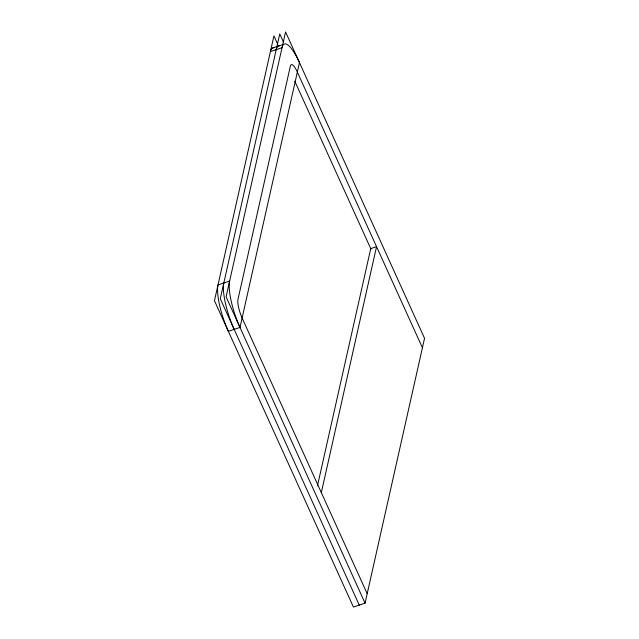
<?xml version="1.0" encoding="UTF-8"?>
<svg xmlns="http://www.w3.org/2000/svg" width="639" height="639" viewBox="0 0 639 639"><rect width="100%" height="100%" fill="white"/><g stroke="black" fill="none" stroke-linecap="round" stroke-linejoin="round"><path stroke-width="0.96" d="M239.992 327.432A36.207 9.05 71.5 0 1 229.633 281.032L217.995 284.93A36.207 9.05 71.5 0 0 228.355 331.329L239.992 327.432L299.467 62.582A36.207 9.05 71.5 0 0 282.031 47.717L270.393 51.607A36.207 9.05 71.5 0 1 274.027 47.829M317.471 485.8L370.74 248.619L376.555 246.67L321.329 492.597M365.061 603.152L424.544 338.311L285.569 31.95L226.094 296.8L365.061 603.152L353.431 607.05L214.456 300.689L273.939 35.848L277.646 44.027M272.589 47.997L278.021 46.176M278.404 46.048L283.389 44.379M422.419 347.768L297.343 72.047A14.481 3.618 71.5 0 0 290.37 66.097L237.972 299.411A14.481 3.618 71.5 0 0 242.117 317.974L367.185 593.695M283.468 42.078L279.754 33.899L220.279 298.74L359.246 605.101M294.819 81.249L370.932 249.042M234.17 329.381A36.207 9.05 71.5 0 1 223.818 282.981M276.216 49.658A36.207 9.05 71.5 0 1 279.339 45.84"/></g></svg>
